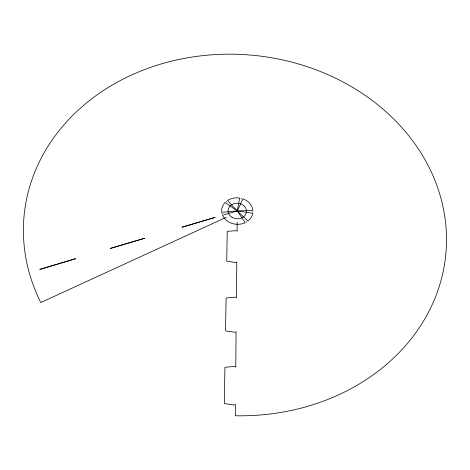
<?xml version="1.0" encoding="UTF-8"?>
<svg xmlns="http://www.w3.org/2000/svg" width="470" height="470" viewBox="0 0 470 470"><rect width="100%" height="100%" fill="white"/><g stroke="black" fill="none" stroke-linecap="round" stroke-linejoin="round"><path stroke-width="0.7" d="M237.18 222.38L237.091 231.252L236.175 230.647L227.233 231.369L226.722 261.238L235.84 262.519L236.792 261.943L236.439 297.833L235.482 297.169L226.099 298.009L225.535 330.933L235.112 332.302L236.11 331.661L235.764 367.082L234.753 366.359L224.913 367.329L224.296 403.589L234.354 405.052L235.4 404.341L235.288 415.762A211.747 180.597 4.6 0 0 444.52 214.861A211.747 180.597 4.6 0 0 177.942 59.672A211.747 180.597 4.6 0 0 40.796 302.539L226.317 217.293M237.291 210.948L242.961 198.869A15.663 13.236 4.7 0 1 252.866 210.325L237.291 210.948L239.671 198.04A15.663 13.236 4.7 0 0 227.574 200.461L237.291 210.948L247.925 221.035A15.663 13.236 4.7 0 0 252.778 213.233L237.291 210.948L221.74 212.299A15.663 13.236 4.7 0 1 225.142 202.435L237.291 210.948L245.14 222.715A15.663 13.236 4.7 0 1 222.527 215.154L237.291 210.948A1.034 0.875 4.6 0 0 237.503 210.912M246.756 221.84A15.663 13.236 4.7 0 1 246.257 222.14M222.093 213.915A15.663 13.236 4.7 0 1 221.952 213.404M226.141 201.513A15.663 13.236 4.7 0 1 226.581 201.16M241.139 198.328A15.663 13.236 4.7 0 1 241.727 198.481M252.919 211.606A15.663 13.236 4.7 0 1 252.901 212.129M75.523 258.723L39.915 269.38L75.523 258.723M144.678 238.255L110.403 248.395L144.678 238.255M215.007 217.434L182.096 227.175L215.007 217.434M231.963 217.234A9.212 7.784 4.7 0 0 246.45 211.929A9.212 7.784 4.7 0 0 233.443 203.827A9.212 7.784 4.7 0 0 231.963 217.234"/></g></svg>
